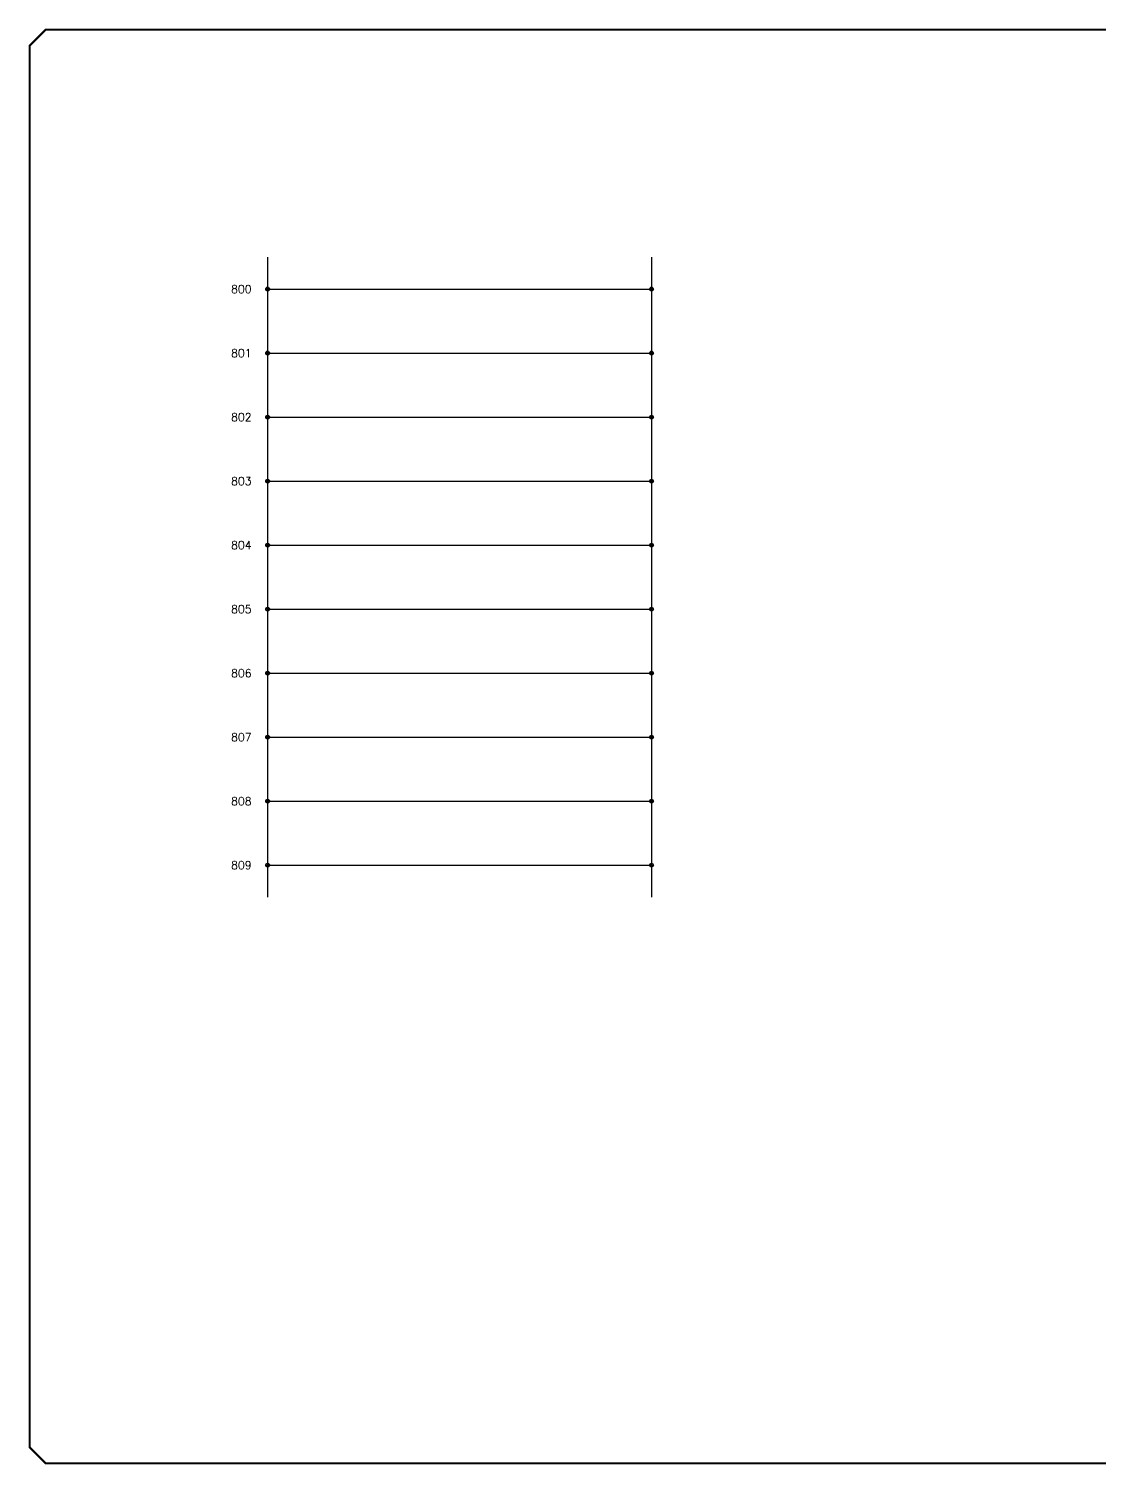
# Model space of a CAD drawing. Header units: inches. Extents: x 0 to 33.5, y 0 to 22.4.
# Drawn here: x 0.02 to 16.75, y 0.02 to 22.44 of the extents above; entities that cross this region are included whole.
import ezdxf
from ezdxf.enums import TextEntityAlignment as Align

# ---------------------------------------------------------------- set-up
doc = ezdxf.new("R2010")
doc.units = ezdxf.units.IN
doc.header["$MEASUREMENT"] = 0
for name, color, linetype in [('SYMS', 7, 'Continuous'), ('TITLE', 7, 'Continuous'), ('WIRES', 7, 'Continuous')]:
    doc.layers.add(name, color=color, linetype=linetype)
doc.styles.add('ITALIC', font='ITALIC')
doc.styles.add('SIMPLEX', font='SIMPLEX')
doc.styles.add('WD', font='romans.shx')

# ---------------------------------------------------------------- blocks, each defined once
blk = doc.blocks.new('NO_NUM_acade_title')
at = {"layer": 'TITLE', "const_width": 0.0312}
blk.add_lwpolyline([(30.594, 0.281), (30.594, 22.177), (30.344, 22.427), (0.281, 22.427), (0.031, 22.177), (0.031, 0.281), (0.281, 0.031), (30.344, 0.031)], close=True, dxfattribs=at)
at = {"layer": 'TITLE', "color": 1, "style": 'ITALIC'}
for tag, height, p in [('TITLE#1', 0.125, (32.156, 3.406)), ('TITLE#2', 0.125, (32.156, 3.204)), ('TITLE#3', 0.125, (32.156, 3.001)), ('TITLE#4', 0.125, (32.156, 2.799)), ('DWG#', 0.2, (32.156, 0.826))]:
    blk.add_attdef(tag, text='', height=height, dxfattribs=at).set_placement(p, align=Align.CENTER)
at = {"layer": 'TITLE', "color": 1, "style": 'SIMPLEX'}
blk.add_attdef('CAD#', (30.826, 1.958), '', height=0.0938, rotation=90, dxfattribs=at)
at = {"layer": 'TITLE', "color": 1}
for tag, p, height, style in [('ENGINEER', (31.237, 1.958), 0.0938, 'ITALIC'), ('CHKDBY', (32.424, 1.958), 0.0938, 'ITALIC'), ('JOB#', (31.464, 1.644), 0.0938, 'SIMPLEX'), ('DRAWNBY', (32.494, 1.644), 0.0938, 'ITALIC'), ('SCALE', (31.353, 1.344), 0.0938, 'SIMPLEX'), ('DATE', (32.408, 1.344), 0.0938, 'SIMPLEX'), ('SHTS', (32.532, 0.25), 0.2, 'ITALIC')]:
    blk.add_attdef(tag, p, '', height=height, dxfattribs=dict(at, style=style))
at = {"layer": 'TITLE', "color": 1, "style": 'ITALIC'}
blk.add_attdef('SH#', text='', height=0.2, dxfattribs=at).set_placement((31.881, 0.25), align=Align.RIGHT)
at = {"layer": 'TITLE', "color": 7, "flags": 9}
blk.add_attdef('WD_TB', (31.219, 0.031), '', height=0.125, dxfattribs=at)
blk = doc.blocks.new('WD_MLRH')
at = {"style": 'WD'}
blk.add_attdef('RUNGFIRST', text='', height=0.125, dxfattribs=at).set_placement((-0.25, 0), align=Align.MIDDLE_RIGHT)
at = {"style": 'WD', "flags": 1}
for tag, p in [('RUNGHORV', (-0.25, -0.127)), ('RUNGDIST', (-0.25, -0.2)), ('RUNGCNT', (-0.25, -0.237)), ('RUNGINC', (-0.25, -0.163)), ('WIRE-START', (-0.25, -0.356)), ('WIRE-GSUF', (-0.25, -0.396)), ('PH3SPACE', (-0.25, -0.437)), ('WIREMODE', (-0.25, -0.281)), ('WIREFMT', (-0.25, -0.321))]:
    blk.add_attdef(tag, text='', height=0.025, dxfattribs=at).set_placement(p, align=Align.RIGHT)
blk = doc.blocks.new('WDDOT')
for radius in [0.03, 0.0187, 0.00929]:
    blk.add_circle((0, 0), radius)

msp = doc.modelspace()

# ---------------------------------------------------------------- linework, layer by layer
at = {"layer": 'WIRES'}
for p, q in [((3.75, 18.875), (3.75, 8.875)), ((9.75, 18.875), (9.75, 8.875)), ((3.75, 18.375), (9.75, 18.375)), ((3.75, 17.375), (9.75, 17.375)), ((3.75, 16.375), (9.75, 16.375)), ((3.75, 15.375), (9.75, 15.375)), ((3.75, 14.375), (9.75, 14.375)), ((3.75, 13.375), (9.75, 13.375)), ((3.75, 12.375), (9.75, 12.375)), ((3.75, 11.375), (9.75, 11.375)), ((3.75, 10.375), (9.75, 10.375)), ((3.75, 9.375), (9.75, 9.375))]:
    msp.add_line(p, q, dxfattribs=at)

# ---------------------------------------------------------------- block references
msp.add_blockref('NO_NUM_acade_title', (0, 0))
msp.add_blockref('WD_MLRH', (3.75, 18.375)).add_auto_attribs({'RUNGFIRST': '800'})
at = {"layer": 'SYMS'}
for p in [(3.75, 18.375), (9.75, 18.375), (3.75, 17.375), (9.75, 17.375), (3.75, 16.375), (9.75, 16.375), (3.75, 15.375), (9.75, 15.375), (3.75, 14.375), (9.75, 14.375), (3.75, 13.375), (9.75, 13.375), (3.75, 12.375), (9.75, 12.375), (3.75, 11.375), (9.75, 11.375), (3.75, 10.375), (9.75, 10.375), (3.75, 9.375), (9.75, 9.375)]:
    msp.add_blockref('WDDOT', p, dxfattribs=at)

# ---------------------------------------------------------------- texts
at = {"style": 'WD'}
for s, p in [('801', (3.5, 17.375)), ('802', (3.5, 16.375)), ('803', (3.5, 15.375)), ('804', (3.5, 14.375)), ('805', (3.5, 13.375)), ('806', (3.5, 12.375)), ('807', (3.5, 11.375)), ('808', (3.5, 10.375)), ('809', (3.5, 9.375))]:
    msp.add_text(s, height=0.125, dxfattribs=at).set_placement(p, align=Align.MIDDLE_RIGHT)

doc.saveas('drawing.dxf')
